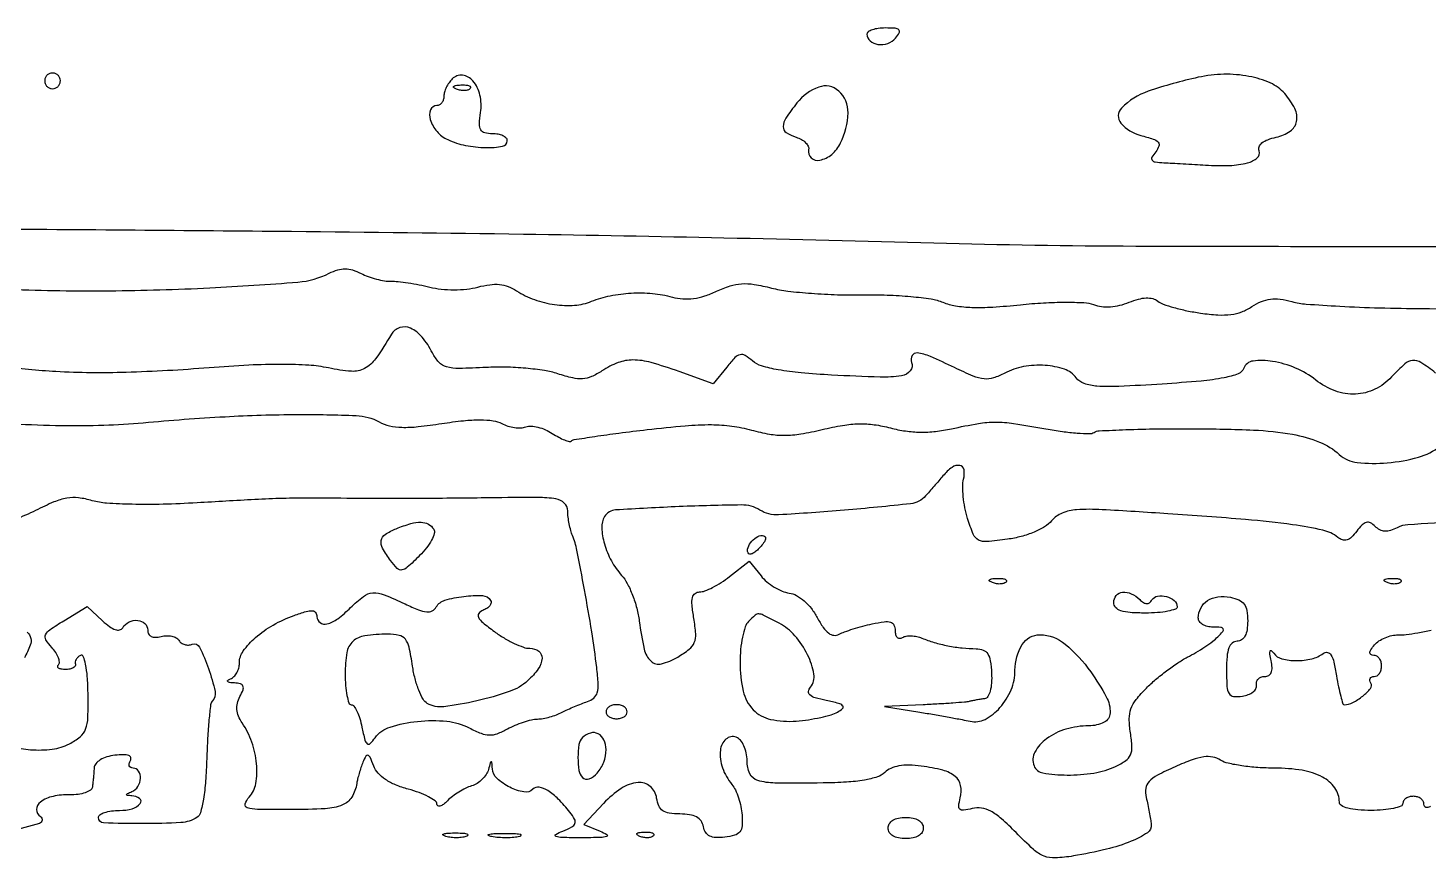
# Model space of a CAD drawing. Extents: x 0 to 5034, y 0 to 2560.
# Drawn here: x 2262 to 2460.6, y 2217.3 to 2335 of the extents above; entities that cross this region are included whole.
import ezdxf

# ---------------------------------------------------------------- set-up
doc = ezdxf.new("R2010")
doc.units = 0

msp = doc.modelspace()

# ---------------------------------------------------------------- linework, layer by layer
for points in [[(2381, 2334.106989, 0.223041), (2381.440405, 2333.16883, 0.140564), (2382.568939, 2332.673358, 0.116558), (2383.962904, 2332.809934, 0.13795), (2385.049332, 2333.559441, 0.044371), (2385.574575, 2334.32057, 0.335831), (2385.520397, 2334.726644, 0.183144), (2385.021733, 2334.954072, 0.016407), (2383.622445, 2335, 0.032325), (2382.617867, 2334.934987, 0.04978), (2381.770343, 2334.737678, 0.064169), (2381.18433, 2334.449981, 0.251687)], [(2264.552786, 2328.08541, 0.099038), (2264.401684, 2327.679226, 0.097945), (2264.417584, 2327.244476, 0.097945), (2264.597789, 2326.848514, 0.099038), (2264.91459, 2326.552786, 0.099038), (2265.320774, 2326.401684, 0.097945), (2265.755524, 2326.417584, 0.097945), (2266.151486, 2326.597789, 0.099038), (2266.447214, 2326.91459, 0.099038), (2266.598316, 2327.320774, 0.097945), (2266.582416, 2327.755524, 0.097945), (2266.402211, 2328.151486, 0.099038), (2266.08541, 2328.447214, 0.099038), (2265.679226, 2328.598316, 0.097945), (2265.244476, 2328.582416, 0.097945), (2264.848514, 2328.402211, 0.099038)], [(2322.186346, 2327.786346, 0.047568), (2321.73229, 2327.236573, 0.037536), (2321.348489, 2326.566614, 0.038714), (2321.085374, 2325.883805, 0.072732), (2321, 2325.3, -0.075349), (2320.924723, 2324.80331, -0.088951), (2320.70625, 2324.381875, -0.100708), (2320.381357, 2324.100148, -0.129116), (2320, 2324, 0.312476), (2319.113292, 2323.385887, 0.168763), (2319.078599, 2321.996717, 0.100822), (2320.029065, 2320.298988, 0.108405), (2321.547053, 2319.160515, 0.057726), (2324.068994, 2318.346539, 0.044502), (2326.945092, 2318.034903, 0.046618), (2329.334344, 2318.212465, 0.366006), (2330, 2319, 0.199776), (2329.840991, 2319.382086, 0.08524), (2329.37916, 2319.70625, 0.065253), (2328.695492, 2319.926466, 0.045355), (2327.886501, 2320, -0.060156), (2326.796137, 2320.13166, -0.208437), (2326.243497, 2320.552935, -0.140925), (2326.052513, 2321.374239, -0.023554), (2326.213534, 2323.001545, 0.091437), (2326.123034, 2325.470586, 0.120739), (2325.128423, 2327.481521, 0.188088), (2323.652182, 2328.286712, 0.232271)], [(2428, 2328.001892, 0.028646), (2420.889574, 2326.020379, 0.115651), (2417.098045, 2323.646781, 0.393903), (2417.03178, 2321.489102, 0.150489), (2419.831244, 2319.763923, -0.016007), (2421.597667, 2319.245331, -0.128116), (2422.304805, 2318.789666, -0.282754), (2422.413161, 2318.233504, -0.0837), (2421.958799, 2317.450356, 0.0399), (2421.415369, 2316.677719, 0.30214), (2421.438089, 2316.254481, 0.202589), (2421.880482, 2315.994942, 0.02029), (2423.127555, 2315.882126, -0.00119), (2424.281699, 2315.82203, -0.000503), (2425.831219, 2315.736086, -0.000497), (2427.486346, 2315.640965, -0.000649), (2429, 2315.550492, 0.023155), (2432.450156, 2315.499783, 0.056538), (2434.961416, 2315.865364, 0.107748), (2436.357853, 2316.578547, 0.323183), (2436.616709, 2317.556456, -0.187679), (2436.619451, 2318.148142, -0.130593), (2437.020279, 2318.691707, -0.080626), (2437.841913, 2319.156469, -0.034432), (2439.057065, 2319.512534, 0.095922), (2441.025755, 2320.362254, 0.197897), (2441.930603, 2321.739343, 0.16468), (2441.681917, 2323.558732, 0.06411), (2440.25, 2325.69586, 0.109752), (2438.207571, 2327.196956, 0.057339), (2435.176887, 2328.136525, 0.051815), (2431.623047, 2328.430504, 0.048413)], [(2324.729167, 2326.395833, -0.126455), (2324.402231, 2326.202593, -0.060344), (2323.916927, 2326.123424, -0.05415), (2323.359369, 2326.160852, -0.051402), (2322.8125, 2326.316886, -0.054073), (2322.395823, 2326.538436, -0.470617), (2322.37858, 2326.720685, -0.168741), (2322.670344, 2326.862007, -0.018894), (2323.416667, 2326.921053, -0.028489), (2324.112848, 2326.910055, -0.077125), (2324.592839, 2326.799335, -0.208169), (2324.77538, 2326.614691, -0.296942)], [(2371.07258, 2324.365141, 0.019026), (2369.497854, 2322.198403, 0.143805), (2369.122314, 2321.004583, 0.259246), (2369.5624, 2320.17593, 0.067085), (2370.979687, 2319.506447, -0.052721), (2371.719953, 2319.182347, -0.067517), (2372.31037, 2318.73085, -0.082489), (2372.668704, 2318.227336, -0.1651), (2372.729687, 2317.74845, 0.259028), (2373.098388, 2316.582713, 0.245184), (2374.301932, 2316.24096, 0.125796), (2376.011492, 2317.076253, 0.102728), (2377.265578, 2318.687814, 0.107262), (2378.320453, 2322.945806, 0.21784), (2377.005965, 2326.056299, 0.281055), (2374.16368, 2326.614754, 0.138453)], [(2319.564268, 2263.896012, -0.212143), (2319.646562, 2263.292344, -0.051702), (2319.259257, 2262.339055, -0.044012), (2318.543599, 2261.240004, -0.031608), (2317.567806, 2260.146012, -0.010075), (2315.819446, 2258.487283, -0.143379), (2315.054168, 2258.113705, -0.245639), (2314.400505, 2258.324839, -0.034233), (2313.444521, 2259.44113, -0.032495), (2312.309137, 2261.193949, -0.173171), (2312.122576, 2262.301472, -0.207406), (2312.689735, 2263.157639, -0.04867), (2314.25, 2263.968838, -0.023965), (2316.315389, 2264.686147, -0.075154), (2317.766852, 2264.885248, -0.121508), (2318.804587, 2264.614146, -0.130702)], [(2365.979944, 2261.475834, -0.030935), (2365.46205, 2260.924986, -0.05004), (2364.952146, 2260.533822, -0.066988), (2364.52273, 2260.341746, -0.274667), (2364.257364, 2260.409303, -0.264952), (2364.077607, 2261.065454, -0.097357), (2364.506143, 2261.964713, -0.084765), (2365.310438, 2262.733547, -0.149534), (2366.181462, 2263, -0.176123), (2366.514408, 2262.878966, -0.256649), (2366.625144, 2262.594311, -0.110288), (2366.451416, 2262.120064, -0.030483)], [(2400.729167, 2256.395833, -0.126455), (2400.402231, 2256.202593, -0.060344), (2399.916927, 2256.123424, -0.05415), (2399.359369, 2256.160852, -0.051402), (2398.8125, 2256.316886, -0.054073), (2398.395823, 2256.538436, -0.470617), (2398.37858, 2256.720685, -0.168741), (2398.670344, 2256.862007, -0.018894), (2399.416667, 2256.921053, -0.028489), (2400.112848, 2256.910055, -0.077125), (2400.592839, 2256.799335, -0.208169), (2400.77538, 2256.614691, -0.296942)], [(2456.729167, 2256.395833, -0.126455), (2456.402231, 2256.202593, -0.060344), (2455.916927, 2256.123424, -0.05415), (2455.359369, 2256.160852, -0.051402), (2454.8125, 2256.316886, -0.054073), (2454.395823, 2256.538436, -0.470617), (2454.37858, 2256.720685, -0.168741), (2454.670344, 2256.862007, -0.018894), (2455.416667, 2256.921053, -0.028489), (2456.112848, 2256.910055, -0.077125), (2456.592839, 2256.799335, -0.208169), (2456.77538, 2256.614691, -0.296942)], [(2419.687132, 2253.912868, 0.050781), (2420.214421, 2253.483036, 0.140218), (2420.667304, 2253.34104, 0.174135), (2421.064012, 2253.47233, 0.088431), (2421.419157, 2253.869194, -0.218059), (2422.224015, 2254.405559, -0.106544), (2423.482224, 2254.337728, -0.107352), (2424.594017, 2253.758874, -0.222801), (2425, 2252.893011, -0.323273), (2424.7486, 2252.544812, -0.031064), (2423.678125, 2252.262322, -0.030304), (2422.224908, 2252.064475, -0.018683), (2420.5, 2252, -0.016668), (2418.326193, 2252.072487, -0.063857), (2417, 2252.333333, -0.12648), (2416.272668, 2252.803001, -0.188641), (2416, 2253.5, -0.178226), (2416.359161, 2254.475595, -0.19071), (2417.254198, 2254.951165, -0.137315), (2418.488862, 2254.750125, -0.087991)], [(2364.2, 2250.8, 0.118177), (2363.735792, 2250.043086, 0.027818), (2363.3525, 2248.59789, 0.02713), (2363.088227, 2246.841946, 0.023788), (2363, 2244.988561, 0.055649), (2363.454395, 2240.918511, 0.136497), (2364.869066, 2238.289638, 0.150065), (2367.334892, 2236.917177, 0.072357), (2370.978129, 2236.678121, 0.01716), (2372.715151, 2236.875695, 0.016886), (2374.443979, 2237.192687, 0.017026), (2375.937691, 2237.572756, 0.05972), (2376.849523, 2237.960967, 0.058464), (2377.548792, 2238.48008, 0.422426), (2377.554832, 2238.85692, 0.136228), (2376.977606, 2239.184863, 0.010646), (2375.233959, 2239.58317, -0.019599), (2373.673412, 2239.969166, -0.106348), (2372.910105, 2240.379813, -0.256578), (2372.721379, 2240.876671, -0.139242), (2372.993092, 2241.491676, 0.219706), (2373.48291, 2243.331582, 0.070911), (2372.589952, 2246.081867, 0.064931), (2370.795419, 2248.790041, 0.094613), (2368.551845, 2250.557481, 0.003447), (2366.291647, 2251.710381, 0.102639), (2365.674741, 2251.874645, 0.194322), (2365.172445, 2251.703612, 0.018339)], [(2344, 2238, 0.148195), (2344.115568, 2237.618646, 0.098894), (2344.440625, 2237.29375, 0.082425), (2344.926543, 2237.074694, 0.064853), (2345.5, 2237, 0.064853), (2346.073457, 2237.074694, 0.082425), (2346.559375, 2237.29375, 0.098894), (2346.884432, 2237.618646, 0.148195), (2347, 2238, 0.148195), (2346.884432, 2238.381354, 0.098894), (2346.559375, 2238.70625, 0.082425), (2346.073457, 2238.925306, 0.064853), (2345.5, 2239, 0.064853), (2344.926543, 2238.925306, 0.082425), (2344.440625, 2238.70625, 0.098894), (2344.115568, 2238.381354, 0.148195)], [(2340.666667, 2234.333333, 0.158645), (2340.164738, 2233.347004, 0.038652), (2340.01916, 2231.503352, 0.038629), (2340.158956, 2229.659829, 0.159454), (2340.657991, 2228.675343, 0.299334), (2341.621611, 2228.476285, 0.123177), (2342.755771, 2229.291296, 0.085738), (2343.679218, 2230.861901, 0.090359), (2344, 2232.622445, 0.105033), (2343.70564, 2234.008261, 0.171141), (2342.888214, 2234.872453, 0.189388), (2341.776982, 2234.983794, 0.128429)], [(2389, 2221.5, -0.140575), (2388.822179, 2220.88002, -0.118484), (2388.333333, 2220.4, -0.088208), (2387.543379, 2220.09863, -0.04716), (2386.5, 2220, -0.04716), (2385.456621, 2220.09863, -0.088208), (2384.666667, 2220.4, -0.118484), (2384.177821, 2220.88002, -0.140575), (2384, 2221.5, -0.140575), (2384.177821, 2222.11998, -0.118484), (2384.666667, 2222.6, -0.088208), (2385.456621, 2222.90137, -0.04716), (2386.5, 2223, -0.04716), (2387.543379, 2222.90137, -0.088208), (2388.333333, 2222.6, -0.118484), (2388.822179, 2222.11998, -0.140575)], [(2324.269032, 2220.344063, -0.06278), (2323.671085, 2220.185595, -0.030339), (2322.880008, 2220.127736, -0.029507), (2322.036634, 2220.167106, -0.037336), (2321.269032, 2220.307009, -0.087174), (2320.883358, 2220.48334, -0.597527), (2320.900903, 2220.643467, -0.080377), (2321.431793, 2220.764444, -0.012823), (2322.5, 2220.805051, -0.014395), (2323.580113, 2220.787295, -0.052471), (2324.257153, 2220.684921, -0.333666), (2324.386009, 2220.52287, -0.31318)], [(2331.761659, 2220.31292, -0.041951), (2330.934218, 2220.169017, -0.020826), (2329.869594, 2220.119272, -0.020511), (2328.754739, 2220.159391, -0.028254), (2327.761659, 2220.292739, -0.082665), (2327.319562, 2220.45659, -0.67161), (2327.339362, 2220.605813, -0.053901), (2328.071102, 2220.715166, -0.008901), (2329.5, 2220.747817, -0.009782), (2330.938425, 2220.726931, -0.038992), (2331.814362, 2220.62839, -0.417468), (2331.916221, 2220.476221, -0.285845)], [(2350.729167, 2220.395833, -0.126455), (2350.402231, 2220.202593, -0.060344), (2349.916927, 2220.123424, -0.05415), (2349.359369, 2220.160852, -0.051402), (2348.8125, 2220.316886, -0.054073), (2348.395823, 2220.538436, -0.470617), (2348.37858, 2220.720685, -0.168741), (2348.670344, 2220.862007, -0.018894), (2349.416667, 2220.921053, -0.028489), (2350.112848, 2220.910055, -0.077125), (2350.592839, 2220.799335, -0.208169), (2350.77538, 2220.614691, -0.296942)]]:
    msp.add_lwpolyline(points, format="xyb", close=True)
for points in [[(2473.160188, 2303.976764, -0.001071), (2419.122265, 2304.024016, -0.006155), (2390.5, 2304.462731, 0.001494), (2360.72567, 2305.196788, 0.001714), (2332.284229, 2305.715412, 0.001394), (2299.409455, 2306.110453, 0.000579), (2255, 2306.46883, -0.000699)], [(2259.5, 2297.920756, 0.010886), (2273.602648, 2297.725239, 0.010621), (2287.816782, 2298.139699, 0.00741), (2300.304316, 2298.955196, 0.097098), (2304.75, 2300.202924, -0.043166), (2305.945387, 2300.681668, -0.075197), (2307, 2300.835174, -0.075019), (2308.05456, 2300.67004, -0.042767), (2309.25, 2300.177854, 0.03203), (2310.257773, 2299.73743, 0.023285), (2311.426563, 2299.37407, 0.023668), (2312.572593, 2299.132766, 0.046695), (2313.5, 2299.070652, -0.032581), (2314.506055, 2299.031706, -0.011446), (2315.940625, 2298.848935, -0.011309), (2317.513326, 2298.575358, -0.013002), (2319, 2298.24158, 0.035775), (2320.622276, 2297.95419, 0.026157), (2322.449951, 2297.85996, 0.026323), (2324.258953, 2297.956694, 0.038742), (2325.82302, 2298.246968, -0.031352), (2327.497912, 2298.583459, -0.057767), (2328.885512, 2298.611457, -0.065588), (2330.119855, 2298.327361, -0.054659), (2331.32302, 2297.721607, 0.058108), (2333.848597, 2296.47175, 0.050887), (2336.70964, 2295.766228, 0.05275), (2339.534779, 2295.668198, 0.077757), (2341.949385, 2296.223177, -0.045598), (2344.607439, 2297.016341, -0.03649), (2347.573168, 2297.39174, -0.036195), (2350.59048, 2297.33321, -0.042598), (2353.403315, 2296.830369, 0.049066), (2354.898824, 2296.5829, 0.048809), (2356.416597, 2296.630886, 0.045374), (2357.991888, 2296.982873, 0.033149), (2359.659887, 2297.642896, -0.032697), (2361.593374, 2298.409994, -0.063286), (2363.225435, 2298.716976, -0.055946), (2365.010803, 2298.623595, -0.020664), (2367.481482, 2298.10898, 0.031976), (2369.770571, 2297.685944, 0.011029), (2373.121298, 2297.360725, 0.010907), (2376.840897, 2297.163828, 0.012435), (2380.406168, 2297.141714, -0.013205), (2383.879886, 2297.114819, -0.014429), (2387.24583, 2296.90246, -0.014306), (2390.11244, 2296.555428, -0.060979), (2391.771287, 2296.094736, 0.058931), (2393.572379, 2295.586614, 0.031329), (2395.88228, 2295.367426, 0.023735), (2398.857088, 2295.413513, 0.010529), (2402.769794, 2295.742996, -0.012003), (2406.033142, 2296.008116, -0.013907), (2409.148821, 2296.099266, -0.012992), (2411.776327, 2296.034752, -0.076092), (2413.125578, 2295.757842, 0.060805), (2414.248589, 2295.491515, 0.04381), (2415.537484, 2295.460795, 0.041551), (2416.888238, 2295.660506, 0.040737), (2418.196717, 2296.081483, -0.030553), (2419.50891, 2296.533306, -0.057442), (2420.614954, 2296.706999, -0.073728), (2421.525836, 2296.609917, -0.105274), (2422.250904, 2296.247839, 0.083932), (2423.024979, 2295.819469, 0.016452), (2424.547995, 2295.339863, 0.017034), (2426.381089, 2294.894946, 0.015064), (2428.316739, 2294.554864, 0.020135), (2430.776713, 2294.299271, 0.047085), (2432.624043, 2294.356253, 0.059216), (2434.151618, 2294.735309, 0.054684), (2435.592456, 2295.468622, -0.04432), (2436.944847, 2296.192505, -0.069231), (2438.217471, 2296.537371, -0.064866), (2439.594993, 2296.533017, -0.034096), (2441.275717, 2296.190782, 0.048554), (2443.312789, 2295.836889, 0.005341), (2448.048865, 2295.531966, 0.006483), (2453.708745, 2295.30179, 0.005199), (2459.805526, 2295.196421, -0.004728), (2467.487403, 2295.070897, -0.015981)], [(2461.66065, 2286.052293, 0.022972), (2459.575045, 2287.543054, 0.167235), (2458.398387, 2287.835046, 0.163524), (2457.277271, 2287.344652, 0.021721), (2455.41242, 2285.5, -0.093171), (2453.053896, 2283.752827, -0.103099), (2450.304871, 2283.061703, -0.098708), (2447.413149, 2283.516356, -0.078609), (2444.650411, 2285.060347, 0.065688), (2441.801233, 2286.750189, 0.060474), (2438.53058, 2287.702519, 0.071998), (2435.754925, 2287.754684, 0.276605), (2434.451, 2286.732903, -0.214501), (2433.654757, 2285.942386, -0.042012), (2431.664126, 2285.380267, -0.025526), (2428.393436, 2284.91868, -0.005982), (2422.876168, 2284.491911, -0.004566), (2416.727811, 2284.146616, -0.029654), (2413.628457, 2284.184806, -0.064662), (2411.807227, 2284.555419, -0.150577), (2410.692889, 2285.365866, 0.151069), (2409.00769, 2286.58902, 0.065943), (2406.268944, 2287.133597, 0.06148), (2403.211533, 2286.955397, 0.077749), (2400.541861, 2286.022403, -0.046745), (2398.938168, 2285.348196, -0.10432), (2397.627526, 2285.221104, -0.071543), (2396.081701, 2285.622515, -0.013838), (2393.443586, 2286.815145, 0.01152), (2390.008574, 2288.387247, 0.071134), (2388.138121, 2288.89314, 0.306818), (2387.401482, 2288.515905, 0.220608), (2387.336834, 2287.564608, -0.26926), (2387.144201, 2286.368176, -0.183816), (2385.919913, 2285.664684, -0.047273), (2382.874683, 2285.471065, -0.005417), (2376, 2285.758677, -0.009464), (2371.663112, 2286.06961, -0.021599), (2368.412185, 2286.506839, -0.027054), (2366.060223, 2287.059958, -0.108326), (2364.770657, 2287.765927, 0.041685), (2363.727038, 2288.532245, 0.19815), (2363.010656, 2288.646985, 0.145733), (2362.287878, 2288.231379, 0.019719), (2361.121982, 2286.902313), (2359.20265, 2284.532039), (2354.351325, 2286.270966, 0.017429), (2350.384939, 2287.538548, 0.066794), (2347.823874, 2287.902277, 0.092803), (2345.712983, 2287.523859, 0.054449), (2343.419093, 2286.355031, -0.0393), (2341.927017, 2285.537035, -0.089732), (2340.685753, 2285.228092, -0.074788), (2339.277055, 2285.347191, -0.021286), (2337.158195, 2285.947791, 0.041406), (2335.275798, 2286.400493, 0.016334), (2332.628626, 2286.721251, 0.016034), (2329.731266, 2286.883243, 0.019319), (2327.004842, 2286.84276, -0.008749), (2323.142254, 2286.703717, -0.071162), (2321.391234, 2286.921253, -0.140796), (2320.30537, 2287.580203, -0.069125), (2319.374386, 2288.919136, 0.055343), (2317.911611, 2291.151217, 0.114715), (2316.264429, 2292.407755, 0.185426), (2314.745804, 2292.493725, 0.18363), (2313.552391, 2291.541713, -0.018988), (2311.32516, 2288.083721, -0.11771), (2309.757603, 2286.691361, -0.143504), (2307.880276, 2286.297354, -0.032998), (2304.642876, 2286.767314, 0.036467), (2301.828741, 2287.155937, 0.015729), (2298.042473, 2287.28044, 0.013096), (2293.357988, 2287.16436, 0.007444), (2287.70083, 2286.791287, -0.01268), (2275.926196, 2286.138525, -0.021002), (2265.976935, 2286.257658, -0.018794), (2258.236521, 2286.96831, -0.205389)], [(2259.984572, 2278.853107, 0.010472), (2266.782294, 2278.603526, 0.012165), (2272.762317, 2278.654796, 0.014692), (2278.366405, 2279.004288, -0.008981), (2289.966739, 2279.860811, -0.013018), (2300.233398, 2280.165886, -0.010662), (2308.587279, 2280.018407, -0.115847), (2311.812276, 2279.127104, 0.069583), (2313.281306, 2278.571864, 0.04893), (2315.036991, 2278.351894, 0.03375), (2317.364155, 2278.446467, 0.011589), (2320.7091, 2278.888093, -0.012297), (2323.783523, 2279.289578, -0.026571), (2326.164942, 2279.413839, -0.034575), (2327.977487, 2279.286534, -0.088267), (2329.224964, 2278.879603, 0.048114), (2330.072845, 2278.52587, 0.040661), (2331.02202, 2278.315798, 0.04249), (2331.926428, 2278.269086, 0.083463), (2332.630537, 2278.411718, -0.107416), (2333.357574, 2278.523382, -0.045155), (2334.340725, 2278.372919, -0.041926), (2335.401837, 2278.014299, -0.042607), (2336.382222, 2277.485214, 0.020004), (2337.285338, 2276.943814, 0.030304), (2338.114083, 2276.554218, 0.030463), (2338.787473, 2276.332596, 0.266093), (2339.079826, 2276.411337, -0.158034), (2339.461371, 2276.605029, -0.001699), (2342.40561, 2277.058672, -0.005153), (2345.828885, 2277.538196, -0.003305), (2349.811614, 2278.027555, -0.007427), (2355.23847, 2278.576415, -0.022516), (2358.946046, 2278.728203, -0.031707), (2361.862491, 2278.531042, -0.03554), (2364.618846, 2277.966725, 0.025332), (2367.16819, 2277.390375, 0.044685), (2369.317657, 2277.212905, 0.040321), (2371.609541, 2277.414032, 0.016831), (2374.651229, 2278.036279, -0.017689), (2377.559111, 2278.625958, -0.035367), (2379.893458, 2278.846021, -0.040001), (2382.039829, 2278.724255, -0.030677), (2384.343997, 2278.262057, 0.029435), (2386.475389, 2277.82901, 0.032033), (2388.583301, 2277.665213, 0.031339), (2390.735542, 2277.771085, 0.025956), (2393, 2278.145146, -0.011399), (2396.807511, 2278.888516, -0.042776), (2399.231643, 2279.09388, -0.037481), (2401.807, 2278.898001, -0.007342), (2406.392731, 2278.131947, 0.011241), (2408.717035, 2277.762274, 0.015364), (2410.825276, 2277.541114, 0.012114), (2412.566166, 2277.45475, 0.145748), (2413.207345, 2277.628146, -0.127046), (2413.940691, 2277.855668, -0.002713), (2417.742474, 2278.017997, -0.006078), (2422.217722, 2278.130304, -0.00404), (2427.351524, 2278.155216, -0.009887), (2435.828982, 2277.960185, -0.033103), (2441.352345, 2277.355984, -0.051734), (2445.186082, 2276.259742, -0.088639), (2447.99817, 2274.50177, 0.158388), (2450.527584, 2273.368087, 0.047416), (2454.805481, 2273.314914, 0.047651), (2459.217529, 2274.106668, 0.09875), (2462.325445, 2275.684035, -0.066548)], [(2465.247927, 2264.915196, 0.002577), (2457.72929, 2264.534082, 0.109332), (2456.191635, 2264.10256, -0.047028), (2455.260156, 2263.711578, -0.091727), (2454.463088, 2263.61508, -0.104379), (2453.753238, 2263.811893, -0.075086), (2453.085875, 2264.296804, 0.072657), (2452.413794, 2264.790124, 0.189033), (2451.827883, 2264.857492, 0.137206), (2451.224127, 2264.502208, 0.032582), (2450.463935, 2263.601615, -0.039759), (2449.738375, 2262.766633, -0.116226), (2449.090039, 2262.374015, -0.156291), (2448.45476, 2262.372094, -0.092767), (2447.781256, 2262.733111, 0.114179), (2445.664979, 2263.754564, 0.020995), (2441.369538, 2264.537655, 0.01435), (2434.713488, 2265.270398, 0.003493), (2423.692779, 2266.087006, 0.002479), (2414.362328, 2266.666419, 0.029273), (2410.731641, 2266.661094, 0.083864), (2408.69439, 2266.189815, 0.118007), (2407.192779, 2265.095898, -0.07963), (2406.203732, 2264.253323, -0.037279), (2404.70169, 2263.486266, -0.034072), (2402.890901, 2262.867015, -0.030455), (2400.943713, 2262.471284, -0.013009), (2397.983986, 2262.133623, -0.142833), (2396.823633, 2262.364216, -0.177524), (2396.089361, 2263.1692, -0.022584), (2395.287324, 2265.415472, -0.025531), (2394.904714, 2266.934591, -0.023181), (2394.664014, 2268.534507, -0.023867), (2394.583739, 2269.986067, -0.06592), (2394.710242, 2270.999967, 0.104999), (2394.7724, 2272.334365, 0.323121), (2394.16748, 2272.936451, 0.200931), (2393.073734, 2272.670423, 0.059284), (2391.789427, 2271.465296, -0.002091), (2391.209923, 2270.781385, -0.001342), (2390.532059, 2269.99244, -0.001349), (2389.864307, 2269.223675, -0.002531), (2389.31971, 2268.606434, -0.185104), (2387.19727, 2267.510315, -0.006466), (2377.809088, 2266.589973, -0.007248), (2368.483008, 2265.933335, -0.153533), (2365.822984, 2266.609402, 0.142388), (2363.202868, 2267.336516, 0.007441), (2354.387903, 2267.097971, 0.005413), (2345.365628, 2266.621499, 0.243031), (2343.805659, 2265.685549, 0.151398), (2343.393423, 2264.091475, 0.058484), (2343.770955, 2261.814187, 0.053851), (2344.759795, 2259.399796, 0.060104), (2346.213212, 2257.348293, -0.064073), (2347.001383, 2256.216926, -0.028213), (2347.753384, 2254.551339, -0.027353), (2348.361947, 2252.670911, -0.032958), (2348.717025, 2250.848293, 0.02268), (2349.405509, 2246.881929, 0.151463), (2350.385496, 2245.161828, 0.258031), (2351.855101, 2244.790881, 0.069051), (2354.16045, 2245.753851, 0.031707), (2355.795763, 2246.865339, 0.129191), (2356.520404, 2247.811689, 0.117413), (2356.722473, 2249.042128, 0.024101), (2356.458903, 2251.243253, -0.016179), (2356.201501, 2253.138157, -0.079451), (2356.261652, 2254.212842, -0.178146), (2356.622108, 2254.778842, -0.164236), (2357.277243, 2255, 0.094417), (2358.018114, 2255.14116, 0.025032), (2359.119078, 2255.641571, 0.024473), (2360.337209, 2256.348107, 0.023), (2361.50688, 2257.184072), (2364.283477, 2259.368143), (2365.978378, 2257.27503, 0.049771), (2366.796052, 2256.448675, 0.036047), (2367.851377, 2255.696612, 0.036666), (2368.969899, 2255.123091, 0.063435), (2369.974472, 2254.840958, -0.09162), (2371.011804, 2254.485848, -0.051646), (2372.101257, 2253.715034, -0.047068), (2373.121421, 2252.636885, -0.04329), (2373.954416, 2251.357603, 0.02673), (2374.806641, 2249.949001, 0.081046), (2375.575347, 2249.139062, 0.136405), (2376.315409, 2248.84464, 0.152304), (2377.066583, 2248.992835, -0.036784), (2377.833549, 2249.338597, -0.011376), (2379.033621, 2249.745964, -0.01131), (2380.400592, 2250.141821, -0.012204), (2381.75, 2250.464688, -0.018084), (2383.456039, 2250.765065, -0.105608), (2384.360037, 2250.699575, -0.216676), (2384.828505, 2250.297312, -0.109062), (2385, 2249.520438, 0.065883), (2385.076748, 2248.940513, 0.138429), (2385.307817, 2248.553508, 0.191195), (2385.650079, 2248.416966, 0.139733), (2386.047887, 2248.529596, -0.098191), (2386.572082, 2248.725601, -0.047808), (2387.287953, 2248.773294, -0.044877), (2388.069126, 2248.68012, -0.048909), (2388.797887, 2248.449768, 0.030154), (2390.516605, 2247.834824, 0.022425), (2392.475458, 2247.358638, 0.021976), (2394.520485, 2247.050228, 0.024937), (2396.5, 2246.939512, -0.091733), (2397.491533, 2246.749887, -0.161104), (2398.128262, 2246.222894, -0.102481), (2398.499656, 2245.2232, -0.024967), (2398.678911, 2243.463748, -0.02926), (2398.669288, 2242.06833, -0.051145), (2398.476635, 2240.929633, -0.069166), (2398.138138, 2240.146349, -0.227898), (2397.678911, 2239.847686, 0.006989), (2397.154737, 2239.7725, 0.004573), (2396.552555, 2239.671865, 0.004599), (2395.967457, 2239.563016, 0.008789), (2395.5, 2239.463035, -0.035841), (2394.850012, 2239.360384, -0.003107), (2393.178125, 2239.228417, -0.004077), (2391.179392, 2239.099518, -0.003155), (2389, 2238.990594), (2383.5, 2238.750488), (2388.5, 2237.941253, -0.002434), (2390.571093, 2237.595699, -0.002363), (2392.659374, 2237.226652, -0.002331), (2394.492764, 2236.884872, -0.008751), (2395.638294, 2236.64494, 0.178514), (2397.749085, 2236.919482, 0.092071), (2399.871421, 2238.588071, 0.082279), (2401.451629, 2241.127052, 0.098447), (2402, 2243.885161, -0.136436), (2403.010677, 2247.520062, -0.268551), (2405.55206, 2248.920592, -0.169747), (2409.126139, 2247.586179, -0.066366), (2412.745535, 2243.65902, -0.027883), (2414.95111, 2240.112378, -0.135095), (2415.491248, 2237.826481, -0.276508), (2414.630543, 2236.501416, -0.114293), (2412.465643, 2236, 0.072324), (2409.231211, 2235.529688, 0.085444), (2406.463212, 2234.160816, 0.112116), (2404.824064, 2232.283441, 0.218602), (2404.699509, 2230.340684, 0.266376), (2405.960498, 2229.313176, 0.038826), (2409.383733, 2229.019944, 0.041548), (2413.203783, 2229.307793, 0.070098), (2416.268939, 2230.25, 0.040244), (2417.708362, 2231.071557, 0.139844), (2418.38675, 2231.88713, 0.118678), (2418.592276, 2233.018557, 0.025262), (2418.376914, 2235.022247, -0.036493), (2418.210383, 2236.985295, -0.088753), (2418.448724, 2238.413415, -0.082469), (2419.18143, 2239.732669, -0.028472), (2420.637826, 2241.365099, -0.020925), (2421.934327, 2242.557395, -0.014192), (2423.50287, 2243.808593, -0.014318), (2425.089471, 2244.932461, -0.027613), (2426.430319, 2245.722526, 0.015214), (2427.668611, 2246.411402, 0.012967), (2428.931747, 2247.210441, 0.013161), (2430.043252, 2247.997743, 0.035712), (2430.772532, 2248.629675, 0.021665), (2431.474751, 2249.395535, 0.301591), (2431.514949, 2249.75, 0.262543), (2431.197358, 2249.960074, 0.017725), (2430.071429, 2250, -0.060877), (2429.279318, 2250.096801, -0.079479), (2428.608482, 2250.381875, -0.097398), (2428.159364, 2250.804181, -0.156759), (2428, 2251.3, -0.120887), (2428.347245, 2252.715247, -0.129937), (2429.304827, 2253.76473, -0.11343), (2430.772903, 2254.295356, -0.07761), (2432.551486, 2254.234909, -0.056033), (2433.764906, 2253.858446, -0.132533), (2434.497125, 2253.27078, -0.118318), (2434.882772, 2252.346843, -0.039989), (2435, 2250.883423, -0.036136), (2434.909053, 2249.626668, -0.083998), (2434.619946, 2248.73057, -0.125193), (2434.14313, 2248.196454, -0.149327), (2433.5, 2248, 0.178275), (2432.813303, 2247.747121, 0.128696), (2432.342148, 2247.071742, 0.068704), (2432.075953, 2245.858279, 0.019691), (2432, 2243.930449, 0.013612), (2432.06445, 2241.563486, 0.122807), (2432.367133, 2240.580942, 0.235478), (2433.00924, 2240.17385, 0.063565), (2434.25, 2240.20419, 0.053173), (2435.092419, 2240.426175, 0.075516), (2435.765625, 2240.806854, 0.098052), (2436.171953, 2241.279655, 0.180825), (2436.25, 2241.773741, -0.116186), (2436.264125, 2242.241015, -0.124265), (2436.486562, 2242.639786, -0.114927), (2436.888608, 2242.906579, -0.089492), (2437.40638, 2243, 0.130903), (2437.980562, 2243.152945, 0.167688), (2438.338049, 2243.562304, 0.11034), (2438.454343, 2244.25734, 0.04046), (2438.319634, 2245.25, -0.014436), (2438.143483, 2246.18156, -0.126132), (2438.182199, 2246.597006, -0.51811), (2438.363226, 2246.647277, -0.065433), (2438.694065, 2246.295638, 0.177242), (2439.853027, 2245.510034, 0.060605), (2441.89957, 2245.255361, 0.058791), (2444.085758, 2245.50723, 0.103969), (2445.722281, 2246.27636, -0.21075), (2446.319549, 2246.416909, -0.216453), (2446.817021, 2246.068746, -0.078083), (2447.226811, 2245.036727, -0.015893), (2447.60009, 2243.09944, 0.009764), (2447.882963, 2241.527904, 0.015763), (2448.191698, 2240.204211, 0.009604), (2448.495871, 2239.145911, 0.329092), (2448.69355, 2239, 0.121234), (2449.896484, 2239.296025, 0.049279), (2451.315894, 2240.228131, 0.049692), (2452.417835, 2241.315717, 0.322045), (2452.468991, 2242.050173, -0.088302), (2452.325219, 2242.412838, -0.167147), (2452.365491, 2242.720988, -0.177958), (2452.582773, 2242.926425, -0.101637), (2452.940983, 2243, 0.140337), (2453.344827, 2243.115626, 0.099915), (2453.688914, 2243.440625, 0.085131), (2453.920655, 2243.926682, 0.06887), (2454, 2244.5, 0.073201), (2453.915635, 2245.073173, 0.087756), (2453.670282, 2245.559375, 0.100549), (2453.305595, 2245.884403, 0.132654), (2452.877555, 2246, -0.11654), (2452.461282, 2246.098361, -0.30336), (2452.316147, 2246.353227, -0.131428), (2452.468066, 2246.792775, -0.024654), (2452.983431, 2247.480036, -0.073757), (2453.6107, 2248.042321, -0.046334), (2454.480769, 2248.507496, -0.045536), (2455.444763, 2248.813491, -0.061235), (2456.355876, 2248.899424, 0.039549), (2457.466297, 2248.955858, 0.011904), (2459.138653, 2249.214842, 0.011849), (2461.00771, 2249.595949, 0.012603)], [(2460.950766, 2224.588691, -0.107679), (2460.432529, 2224.392899, -0.265879), (2460.129017, 2224.511682, -0.171149), (2460, 2224.877555, 0.132654), (2459.884403, 2225.305595, 0.100549), (2459.559375, 2225.670282, 0.087756), (2459.073173, 2225.915635, 0.073201), (2458.5, 2226, 0.064853), (2457.926543, 2225.925306, 0.082425), (2457.440625, 2225.70625, 0.098894), (2457.115568, 2225.381354, 0.148195), (2457, 2225, -0.31052), (2456.732972, 2224.611488, -0.036969), (2455.678125, 2224.29375, -0.033738), (2454.224757, 2224.072283, -0.020945), (2452.5, 2224, -0.020104), (2450.628517, 2224.07528, -0.043584), (2449.210505, 2224.31507, -0.062778), (2448.287373, 2224.683804, -0.272828), (2448, 2225.171259, 0.154325), (2447.358914, 2227.198853, 0.118951), (2445.607342, 2228.739875, 0.082287), (2442.732037, 2229.694464, 0.039105), (2438.831444, 2230, -0.01743), (2436.456191, 2230.082827, -0.019082), (2434.163654, 2230.331094, -0.018889), (2432.230644, 2230.690449, -0.084366), (2431.168041, 2231.127129, 0.092693), (2430.038503, 2231.569647, 0.08296), (2428.778768, 2231.598617, 0.053065), (2427.139889, 2231.182623, 0.015467), (2424.724542, 2230.20235, 0.014684), (2422.187278, 2228.989708, 0.085638), (2421.009432, 2228.101597, 0.157527), (2420.55286, 2227.135258, 0.088398), (2420.61505, 2225.825221, -0.005467), (2420.830702, 2224.827351, -0.004418), (2421.041041, 2223.751477, -0.004465), (2421.217524, 2222.755082, -0.01147), (2421.322118, 2222.030871, -0.283617), (2420.769338, 2220.832606, -0.049822), (2418.47636, 2219.620465, -0.037612), (2414.957682, 2218.487362, -0.017871), (2410.289943, 2217.538189, -0.028386), (2407.70201, 2217.257292, -0.10989), (2406.119914, 2217.524864, -0.087976), (2404.620029, 2218.469278, -0.01449), (2402.144506, 2220.852575, 0.016791), (2400.084732, 2222.817433, 0.055963), (2398.561715, 2223.896546, 0.088023), (2397.25477, 2224.342791, 0.102662), (2395.946632, 2224.275793, -0.025702), (2394.715016, 2224.020505, -0.224505), (2394.194104, 2224.175211, -0.248065), (2394.014191, 2224.661877, -0.030902), (2394.238834, 2225.805301, 0.112277), (2394.29486, 2227.546772, 0.176091), (2393.532864, 2228.817785, 0.108503), (2391.776982, 2229.700812, 0.029708), (2388.716086, 2230.290758, 0.028285), (2386.982864, 2230.420029, 0.047892), (2385.532812, 2230.306957, 0.059), (2384.3747, 2229.9596, 0.094313), (2383.523353, 2229.380495, -0.120648), (2382.487036, 2228.75186, -0.034035), (2380.63703, 2228.304847, -0.026937), (2378.104299, 2228.011831, -0.012636), (2374.807267, 2227.892931, -0.005022), (2367.960456, 2227.887917, -0.069042), (2365.50939, 2228.251282, -0.217455), (2364.403642, 2229.208037, -0.107731), (2364, 2231.059678, 0.050961), (2363.887539, 2232.160217, 0.057694), (2363.554868, 2233.167695, 0.065581), (2363.059051, 2233.949536, 0.127751), (2362.462146, 2234.376152, 0.282424), (2361.003497, 2234.104537, 0.188163), (2360.21994, 2232.539618, 0.106928), (2360.524876, 2230.027892, 0.089958), (2361.843573, 2227.688483, -0.063391), (2362.339966, 2226.907372, -0.029142), (2362.789386, 2225.786184, -0.028288), (2363.130818, 2224.535012, -0.034861), (2363.299742, 2223.337601, -0.035512), (2363.298921, 2221.810836, -0.149384), (2362.972813, 2220.965306, -0.157972), (2362.241982, 2220.473045, -0.04109), (2360.834545, 2220.191736, -0.039237), (2359.568198, 2220.145232, -0.105273), (2358.69917, 2220.368521, -0.138528), (2358.137779, 2220.877609, -0.091864), (2357.816657, 2221.691736, 0.105035), (2357.472087, 2222.502665, 0.11622), (2356.837238, 2223.068862, 0.086999), (2355.858896, 2223.396702, 0.037462), (2354.482112, 2223.5, -0.035307), (2352.977271, 2223.606395, -0.114754), (2352.050752, 2223.965414, -0.142407), (2351.491334, 2224.643635, -0.066525), (2351.180449, 2225.75, 0.182298), (2350.26785, 2227.413711, 0.204779), (2348.535781, 2227.958, 0.122327), (2346.168967, 2227.112913, 0.057034), (2343.66138, 2224.999357), (2340.829255, 2221.998714), (2343.164627, 2221.062743, -0.041641), (2344.118367, 2220.584962, -0.632589), (2344.089073, 2220.306803, -0.080094), (2343.225231, 2220.15144, -0.004526), (2340.5, 2220.126773, -0.00434), (2337.741072, 2220.150721, -0.082039), (2336.893483, 2220.305896, -0.635258), (2336.867296, 2220.583283, -0.038065), (2337.864145, 2221.073387, 0.024117), (2339.158907, 2221.66575, 0.186406), (2339.592538, 2222.15529, 0.223415), (2339.54244, 2222.75544, 0.035517), (2338.864145, 2223.760001, 0.027977), (2337.233174, 2225.616415, 0.059716), (2335.744449, 2226.807355, 0.094283), (2334.512023, 2227.281721, 0.243337), (2333.627331, 2227.01001, -0.243486), (2332.347778, 2226.617424, -0.072043), (2330.343887, 2227.289995, -0.069698), (2328.544443, 2228.539179, -0.190233), (2327.883999, 2229.910515, 0.005591), (2327.808128, 2230.81125, 0.444811), (2327.70613, 2230.886957, 0.281741), (2327.585853, 2230.775403, 0.004095), (2327.319723, 2229.796988, -0.082873), (2327.006199, 2229.100082, -0.0527), (2326.43625, 2228.414314, -0.051325), (2325.7131, 2227.841973, -0.064996), (2324.941645, 2227.481479, 0.038609), (2324.093332, 2227.138206, 0.022712), (2323.136356, 2226.606539, 0.022631), (2322.22281, 2225.984524, 0.035607), (2321.50592, 2225.363063, -0.032629), (2320.926604, 2224.854797, -0.087867), (2320.442364, 2224.602917, -0.218042), (2320.138668, 2224.641079, -0.259721), (2320, 2224.890027, 0.242434), (2319.759961, 2225.35599, 0.034161), (2318.809835, 2225.93998, 0.032668), (2317.500476, 2226.520798, 0.022295), (2315.948375, 2227.013901, -0.031869), (2314.152883, 2227.62239, -0.050201), (2312.718693, 2228.388817, -0.060373), (2311.674309, 2229.289591, -0.092798), (2311.048535, 2230.302445, 0.011803), (2310.540008, 2231.532676, 0.2088), (2310.230495, 2231.817304, 0.368433), (2309.931093, 2231.699745, 0.026457), (2309.523137, 2230.828091, 0.014467), (2309.249094, 2230.090898, 0.010544), (2308.985805, 2229.257178, 0.010669), (2308.769544, 2228.455422, 0.022966), (2308.644857, 2227.828091, -0.100231), (2307.940447, 2225.89878, -0.161315), (2306.615248, 2224.780185, -0.081893), (2304.182452, 2224.241881, -0.013586), (2299.370608, 2224.111111, -0.003471), (2294.559834, 2224.144506, -0.069166), (2293.109311, 2224.366694, -0.42498), (2292.827161, 2224.912673, -0.102566), (2293.402867, 2225.892669, 0.143246), (2294.333941, 2227.815188, 0.065584), (2294.433692, 2230.62616, 0.059938), (2293.763149, 2233.693207, 0.066146), (2292.395819, 2236.404606, -0.049705), (2291.864404, 2237.377711, -0.079473), (2291.638034, 2238.295164, -0.08343), (2291.7139, 2239.205124, -0.06051), (2292.082743, 2240.154606, 0.031703), (2292.518418, 2241.109581, 0.191681), (2292.510866, 2241.643564, 0.238756), (2292.14743, 2241.955411, 0.049094), (2291.285184, 2242.078947, -0.021693), (2290.617438, 2242.137574, -0.176155), (2290.349486, 2242.276966, -0.452217), (2290.368548, 2242.454408, -0.057779), (2290.75, 2242.662281, 0.104821), (2291.22812, 2242.984078, 0.065256), (2291.632812, 2243.528551, 0.061212), (2291.906748, 2244.201498, 0.066175), (2292, 2244.902998, -0.157247), (2292.553363, 2246.619029, -0.057706), (2294.290255, 2248.524447, -0.050238), (2296.805415, 2250.30474, -0.042637), (2299.764647, 2251.663136, -0.013212), (2301.466351, 2252.224606, -0.085749), (2302.358913, 2252.333315, -0.230781), (2302.816315, 2252.081352, -0.154634), (2303, 2251.50162, 0.24039), (2303.44042, 2250.638502, 0.225683), (2304.417827, 2250.457397, 0.095402), (2305.958652, 2251.203492, 0.036073), (2307.77572, 2252.77572, -0.034408), (2309.593125, 2254.358839, -0.146533), (2310.927762, 2254.856369, -0.111949), (2312.511922, 2254.605366, -0.016217), (2315.525171, 2253.286606, 0.014972), (2317.426662, 2252.448767, 0.073181), (2318.565688, 2252.171254, 0.145976), (2319.333444, 2252.324506, 0.133356), (2319.923895, 2252.876859, -0.185339), (2321.162172, 2253.819576, -0.041092), (2323.819538, 2254.363908, -0.040038), (2326.48114, 2254.47009, -0.249242), (2327.62099, 2253.804235, -0.18789), (2327.68726, 2253.444398, -0.115947), (2327.509429, 2253.046386, -0.084435), (2327.104465, 2252.668157, -0.054152), (2326.530974, 2252.373512, 0.136148), (2325.944304, 2251.939404, 0.298973), (2325.900513, 2251.407202, 0.096601), (2326.522573, 2250.65585, 0.012757), (2328.161871, 2249.380575, 0.024019), (2329.529781, 2248.469426, 0.024434), (2330.97115, 2247.699294, 0.025124), (2332.285053, 2247.156721, 0.085553), (2333.19428, 2247, -0.160191), (2334.455827, 2246.585177, -0.254836), (2334.924388, 2245.580465, -0.140352), (2334.391831, 2244.082357, -0.053751), (2332.90658, 2242.415456, -0.100506), (2330.282343, 2240.859397, -0.027812), (2325.653779, 2239.53206, -0.025215), (2320.988632, 2238.71565, -0.159593), (2318.654477, 2239.173488, -0.139597), (2318.061048, 2239.769544, -0.032332), (2317.450693, 2241.06217, -0.030937), (2316.918286, 2242.698012, -0.025993), (2316.554538, 2244.484879, 0.015036), (2316.072925, 2247.147866, 0.114273), (2315.537401, 2248.29565, 0.179006), (2314.65904, 2248.837116, 0.049582), (2313.020515, 2249, 0.034156), (2309.785773, 2248.778771, 0.154532), (2308.097889, 2247.97752, 0.165864), (2307.245318, 2246.387591, 0.040892), (2307, 2243.393011, 0.018753), (2307.063177, 2241.709117, 0.030411), (2307.257031, 2240.290447, 0.031246), (2307.533865, 2239.245929, 0.322878), (2307.875, 2239, -0.245785), (2308.253494, 2238.801982, -0.040766), (2308.679613, 2238.066778, -0.036723), (2309.078289, 2237.04006, -0.024898), (2309.385385, 2235.823073, 0.010076), (2309.790892, 2233.98857, 0.165561), (2310.122935, 2233.465766, 0.381649), (2310.542348, 2233.487749, 0.037736), (2311.260385, 2234.316709, -0.158192), (2313.389708, 2235.832446, -0.050328), (2317.250035, 2236.63216, -0.05006), (2321.408868, 2236.647399, -0.095508), (2324.602936, 2235.70533, 0.025477), (2326.286971, 2234.94051, 0.087223), (2327.460605, 2234.700941, 0.097267), (2328.574772, 2234.888261, 0.036289), (2330.021457, 2235.557068, -0.02518), (2331.099764, 2236.084928, -0.021134), (2332.289976, 2236.536495, -0.021657), (2333.414155, 2236.856176, -0.053465), (2334.263569, 2236.964565, 0.039793), (2335.064429, 2237.044623, 0.022296), (2336.019166, 2237.261898, 0.022128), (2336.970179, 2237.56926, 0.033392), (2337.763569, 2237.927002, -0.014486), (2338.562281, 2238.32411, -0.008656), (2339.533017, 2238.751936, -0.008662), (2340.515246, 2239.144795, -0.014849), (2341.34883, 2239.433542, 0.101078), (2342.262592, 2239.938959, 0.149583), (2342.751046, 2240.705859, 0.081779), (2342.886836, 2241.970477, 0.016032), (2342.684473, 2244.25654, 0.009548), (2341.97132, 2249.337493, 0.005833), (2340.94556, 2255.305651, 0.003955), (2339.87025, 2260.903393, 0.047761), (2339.237406, 2263, -0.032846), (2338.997304, 2263.717493, -0.016634), (2338.785575, 2264.646875, -0.016448), (2338.629948, 2265.624678, -0.023537), (2338.561642, 2266.5, 0.196374), (2338.0754, 2267.592867, 0.150941), (2336.89663, 2268.183861, 0.041552), (2334.325999, 2268.395289, 0.003313), (2327.5, 2268.34327, -0.001358), (2322.739644, 2268.288374, -0.001036), (2317.528125, 2268.253229, -0.001047), (2312.644603, 2268.240639, -0.002464), (2309, 2268.256836, 0.001411), (2301.975198, 2268.302851, 0.007703), (2298.174819, 2268.258469, 0.006838), (2294.200878, 2268.096407, 0.000959), (2286, 2267.633775, -0.008454), (2281.168663, 2267.433815, -0.011316), (2276.782601, 2267.425804, -0.011419), (2273.171869, 2267.583479, -0.054403), (2271.140803, 2267.942959, 0.041893), (2269.188468, 2268.338999, 0.072096), (2267.533129, 2268.293399, 0.056867), (2265.705351, 2267.757718, 0.017581), (2263.099252, 2266.550295, -0.03074), (2260.201726, 2265.299325, -0.047443)], [(2259.766441, 2233.098096, 0.052964), (2262.390537, 2232.613457, 0.050555), (2265.461708, 2232.687865, 0.088229), (2267.886263, 2233.441185, 0.052392), (2269.428093, 2234.455619, 0.134106), (2270.195362, 2235.535952, 0.080619), (2270.513946, 2237.192144, 0.01136), (2270.536369, 2240.680319, 0.014146), (2270.433573, 2242.984617, 0.031216), (2270.196108, 2244.729212, 0.043039), (2269.869711, 2245.848601, 0.445574), (2269.470778, 2246, 0.068292), (2269.118455, 2245.752711, 0.074985), (2268.858603, 2245.426562, 0.084293), (2268.728066, 2245.074283, 0.127796), (2268.75, 2244.75, -0.233957), (2268.710461, 2244.465094, -0.122191), (2268.436979, 2244.220313, -0.078183), (2267.953863, 2244.054374, -0.043728), (2267.333333, 2244, -0.038554), (2266.738102, 2244.045966, -0.10953), (2266.352724, 2244.196474, -0.2467), (2266.233148, 2244.417171, -0.202239), (2266.335515, 2244.668848, 0.221546), (2266.475696, 2245.053653, 0.070241), (2266.334737, 2245.66405, 0.054748), (2265.96146, 2246.387059, 0.037414), (2265.393633, 2247.117534, -0.046059), (2264.57082, 2248.214594, -0.248717), (2264.524789, 2248.933792, -0.138758), (2265.121884, 2249.643581, -0.012321), (2267.108051, 2250.919515), (2270.433199, 2252.941659), (2272.611103, 2250.895624, 0.029283), (2273.59126, 2250.077328, 0.077143), (2274.399217, 2249.653498, 0.136102), (2275.017723, 2249.617221, 0.204081), (2275.453521, 2249.924795, -0.143167), (2276.362791, 2250.743149, -0.136216), (2277.58838, 2250.9632, -0.164225), (2278.595986, 2250.514854, -0.209641), (2279, 2249.59362, 0.119708), (2279.13375, 2249.042974, 0.162323), (2279.497736, 2248.688335, 0.122424), (2280.091921, 2248.563602, 0.05482), (2280.887141, 2248.680738, -0.056286), (2281.656806, 2248.791812, -0.061263), (2282.409369, 2248.722759, -0.069325), (2283.032885, 2248.49353, -0.132388), (2283.419166, 2248.130792, 0.101407), (2283.760367, 2247.768697, 0.081513), (2284.243176, 2247.53529, 0.078863), (2284.79079, 2247.463561, 0.085016), (2285.318724, 2247.568811, -0.388807), (2286.357026, 2247.159829, -0.029369), (2287.625699, 2244.118541, -0.029367), (2288.55193, 2240.870159, -0.256526), (2288.147701, 2239.481034, 0.168765), (2287.916069, 2239.002766, 0.005492), (2287.687859, 2236.8509, 0.009977), (2287.494726, 2234.270936, 0.006706), (2287.372529, 2231.317634, -0.012355), (2287.206756, 2228.171924, -0.02218), (2286.89289, 2225.605859, -0.021691), (2286.481754, 2223.671591, -0.193463), (2285.975961, 2222.985143, -0.125103), (2283.71887, 2222.2754, -0.013988), (2278.290766, 2222.124607, -0.009055), (2272.734353, 2222.226363, -0.403586), (2272, 2222.987961, -0.253124), (2272.210297, 2223.376748, -0.063528), (2272.88125, 2223.702714, -0.049375), (2273.850773, 2223.926337, -0.032016), (2275, 2224, 0.067245), (2276.796607, 2224.242722, 0.151781), (2277.940914, 2224.975924, 0.434962), (2277.855383, 2225.68017, 0.14253), (2276.75, 2226.078947, -0.011437), (2276.096611, 2226.135242, -0.382689), (2276, 2226.242982, -0.295955), (2276.090194, 2226.382013, -0.009076), (2276.75, 2226.662281, 0.161091), (2277.603836, 2227.385797, 0.12343), (2277.970897, 2228.560848, 0.157317), (2277.705149, 2229.580647, 0.256354), (2276.940983, 2230, -0.120569), (2276.591094, 2230.085616, -0.187237), (2276.388523, 2230.316278, -0.152129), (2276.371595, 2230.664901, -0.075179), (2276.547398, 2231.076691, 0.221098), (2276.597494, 2231.497895, 0.235243), (2276.30683, 2231.79236, 0.087936), (2275.56262, 2231.908179, 0.023215), (2274.356415, 2231.826691, 0.044499), (2273.21068, 2231.591078, 0.065607), (2272.275324, 2231.170249, 0.082834), (2271.646915, 2230.620093, 0.156606), (2271.402314, 2230, -0.004117), (2271.353826, 2229.339367, -0.002852), (2271.288582, 2228.593084, -0.002876), (2271.217685, 2227.876809, -0.005907), (2271.152314, 2227.316883, -0.215201), (2270.876584, 2226.869139, -0.066261), (2270.149834, 2226.506751, -0.052801), (2269.131125, 2226.273886, -0.036929), (2267.953502, 2226.220385, 0.060844), (2265.57389, 2225.998168, 0.105898), (2263.775635, 2225.182877, 0.23488), (2263.235567, 2224.126834, 0.262961), (2263.781019, 2223.135338, -0.64139), (2263.659517, 2222.155528, -0.031051), (2259.429082, 2221.098991, -0.025051)], [(2261.902507, 2249.299632, -0.143795), (2262.416855, 2248.412795, -0.158019), (2262.344441, 2247.429461, -0.024481), (2261.508923, 2245.635693, 0.018977)]]:
    msp.add_lwpolyline(points, format="xyb")

doc.saveas('drawing.dxf')
